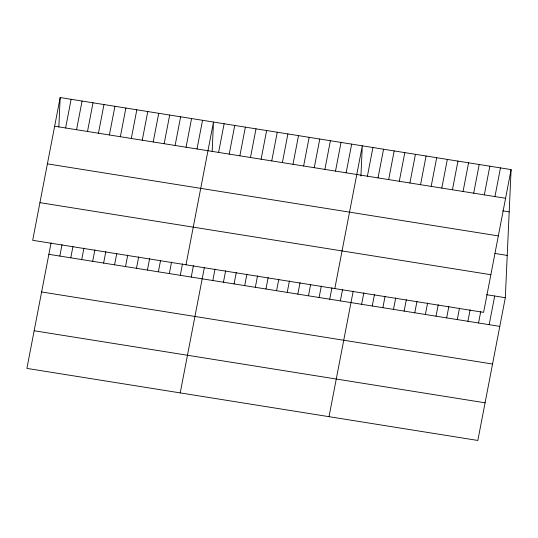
<?xml version="1.0" encoding="UTF-8"?>
<svg xmlns="http://www.w3.org/2000/svg" width="538" height="538" viewBox="0 0 538 538"><rect width="100%" height="100%" fill="white"/><g stroke="black" fill="none" stroke-linecap="round" stroke-linejoin="round"><path stroke-width="0.81" d="M58.844 126.988L60.169 97.546L511.1 169.598L505.316 297.702L477.831 440.454L26.9 368.402L51.076 242.853M212.16 151.487L213.485 122.045L186 264.797M360.931 176.02L362.296 145.825L334.804 288.576M60.169 97.546L32.684 240.298L483.608 312.356L511.1 169.598M65.602 127.97L71.124 99.295M76.551 129.719L82.072 101.043M59.819 256.068L62.025 244.602M87.499 131.467L93.027 102.792M70.767 257.823L72.98 246.35M98.454 133.216L103.975 104.547M81.722 259.572L83.928 248.099M109.402 134.971L114.924 106.295M92.671 261.32L94.883 249.854M120.357 136.719L125.879 108.044M103.626 263.069L105.831 251.602M131.306 138.468L136.827 109.792M114.574 264.824L116.786 253.351M142.261 140.216L147.782 111.541M125.529 266.572L127.735 255.099M153.209 141.965L158.73 113.296M136.477 268.321L138.683 256.848M164.157 143.72L169.685 115.045M147.425 270.069L149.638 258.603M175.112 145.468L180.633 116.793M158.38 271.818L160.586 260.352M186.061 147.217L191.582 118.542M169.329 273.573L171.541 262.1M197.016 148.965L202.537 120.297M180.284 275.321L182.49 263.849M191.232 277.07L193.445 265.604M218.596 152.415L224.117 123.74M180.217 392.901L204.393 267.352M229.222 154.117L234.743 125.441M212.813 280.52L215.018 269.047M239.854 155.812L245.375 127.136M223.445 282.215L225.651 270.749M250.479 157.513L256.001 128.838M234.07 283.916L236.283 272.443M261.112 159.208L266.633 130.539M244.703 285.617L246.908 274.145M271.737 160.909L277.258 132.234M255.328 287.312L257.541 275.846M282.369 162.604L287.891 133.935M265.96 289.014L268.166 277.541M292.995 164.305L298.516 135.63M276.586 290.708L278.798 279.242M303.627 166.007L309.148 137.331M287.218 292.41L289.424 280.937M314.253 167.701L319.774 139.026M297.844 294.104L300.056 282.638M324.885 169.403L330.406 140.727M308.476 295.806L310.682 284.333M335.51 171.097L341.038 142.422M319.101 297.501L321.314 286.034M346.142 172.799L351.664 144.123M329.733 299.202L331.939 287.736M340.359 300.903L342.571 289.431M367.4 176.195L372.921 147.52M329.021 416.674L353.197 291.132M378.032 177.896L383.554 149.221M361.617 304.3L363.829 292.827M388.658 179.591L394.179 150.916M372.249 305.994L374.455 294.528M399.29 181.293L404.811 152.617M382.881 307.696L385.087 296.223M409.916 182.987L415.437 154.312M393.507 309.39L395.712 297.924M420.548 184.689L426.069 156.013M404.139 311.092L406.345 299.619M431.173 186.383L436.695 157.715M414.764 312.793L416.977 301.32M441.806 188.085L447.327 159.409M425.397 314.488L427.602 303.022M452.431 189.779L457.952 161.111M436.022 316.189L438.235 304.716M463.063 191.481L468.585 162.806M446.654 317.884L448.86 306.418M473.689 193.182L479.21 164.507M457.28 319.585L459.492 308.113M484.321 194.877L489.842 166.202M467.912 321.28L470.118 309.814M494.947 196.578L500.468 167.903M478.538 322.982L480.75 311.509M489.17 324.676L494.691 296.008M54.647 126.222L505.579 198.273M502.653 210.829L509.19 211.878M47.398 163.861L498.329 235.92M494.96 253.472L507.226 255.429M39.933 202.651L490.858 274.71M486.513 294.696L505.316 297.702M48.871 254.319L499.795 326.378M41.621 291.966L492.546 364.024M34.15 330.756L485.081 402.807"/></g></svg>
